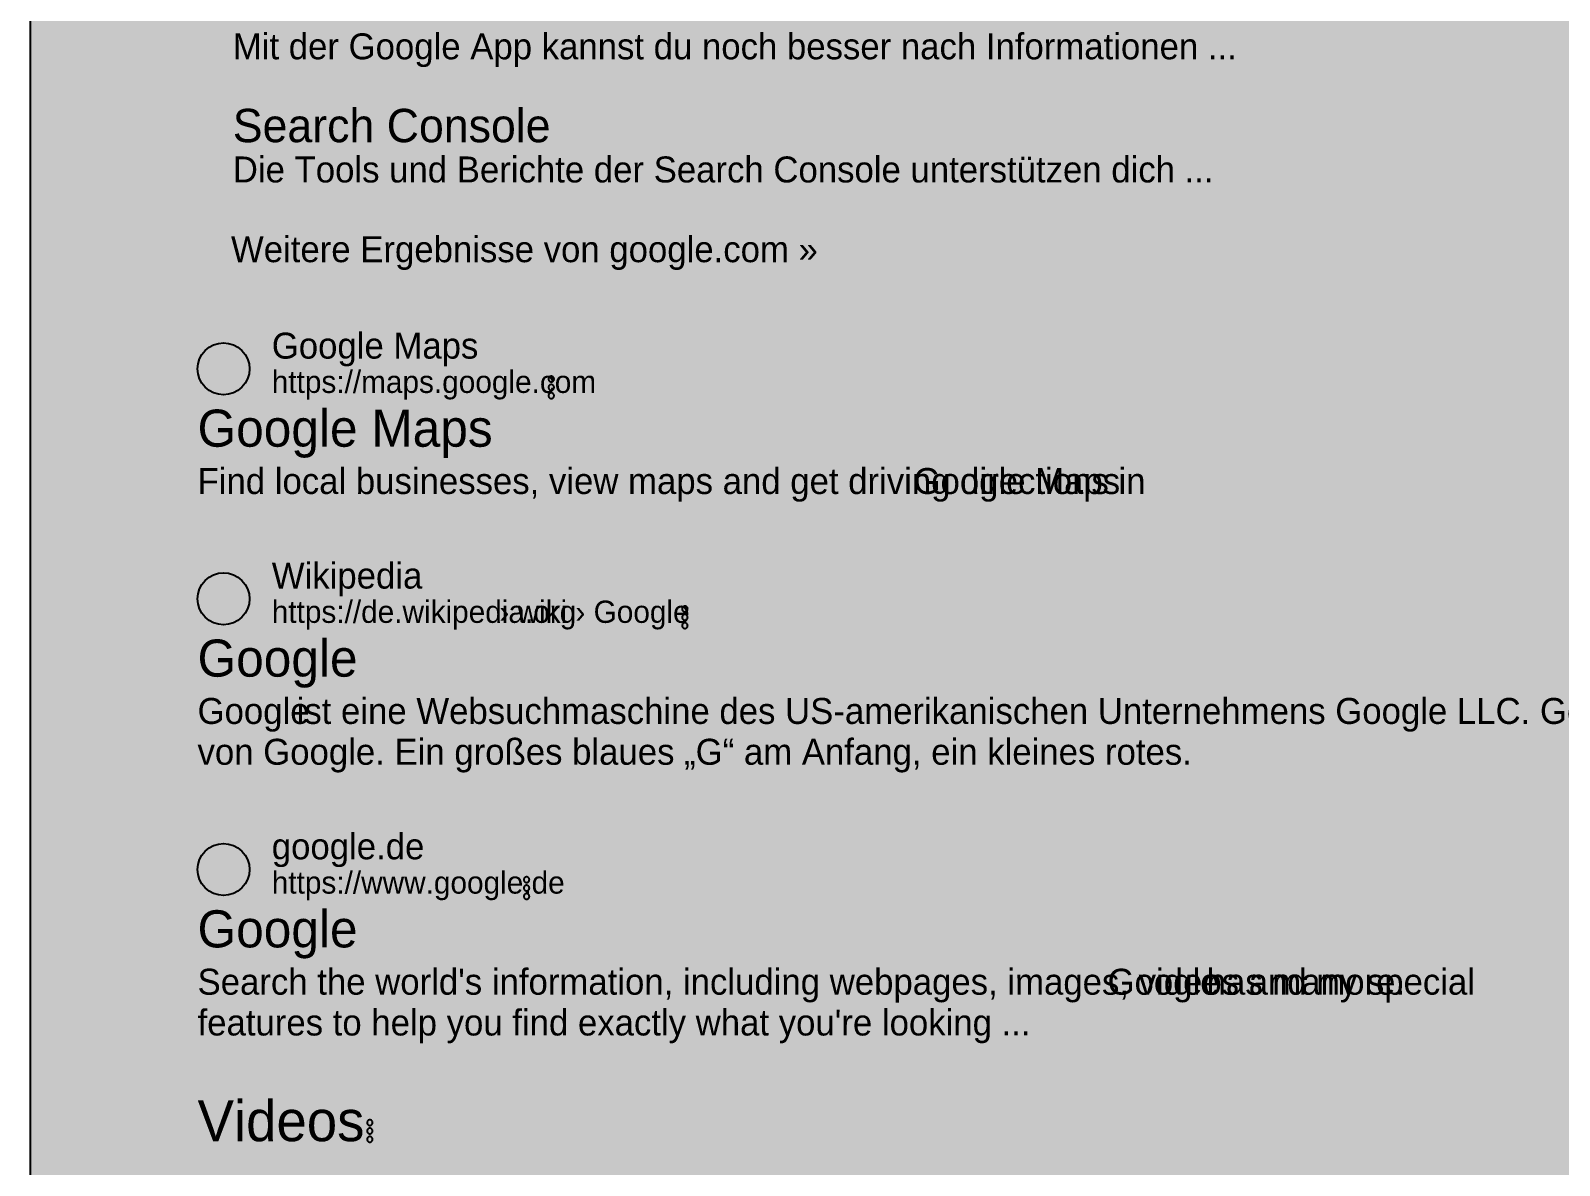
# Model space of a CAD drawing. Extents: x 0 to 1280, y 0 to 2486.
# Drawn here: x 0 to 824, y 1274 to 1886 of the extents above; entities that cross this region are included whole.
import ezdxf

# ---------------------------------------------------------------- set-up
doc = ezdxf.new("R2010")
doc.units = 0

msp = doc.modelspace()

# ---------------------------------------------------------------- hatches: boundary and pattern name
at = {"true_color": 0x1f1f1f}
msp.add_hatch(color=256, dxfattribs=at).paths.add_polyline_path([(0, 2486), (1280, 2486), (1280, 0.1), (0, 0.1)], flags=0)
at = {"true_color": 0xffffff}
for points in [[(104, 1717.6), (104, 1717.6), (104, 1717.6), (106.73, 1717.33), (109.36, 1716.53), (111.78, 1715.24), (113.9, 1713.5), (115.64, 1711.38), (116.93, 1708.96), (117.73, 1706.33), (118, 1703.6), (118, 1703.6), (118, 1703.6), (117.73, 1700.87), (116.93, 1698.24), (115.64, 1695.82), (113.9, 1693.7), (111.78, 1691.96), (109.36, 1690.67), (106.73, 1689.87), (104, 1689.6), (104, 1689.6), (104, 1689.6), (101.27, 1689.87), (98.64, 1690.67), (96.22, 1691.96), (94.1, 1693.7), (92.36, 1695.82), (91.07, 1698.24), (90.27, 1700.87), (90, 1703.6), (90, 1703.6), (90, 1703.6), (90.27, 1706.33), (91.07, 1708.96), (92.36, 1711.38), (94.1, 1713.5), (96.22, 1715.24), (98.64, 1716.53), (101.27, 1717.33), (104, 1717.6)], [(104, 1593.6), (104, 1593.6), (104, 1593.6), (106.73, 1593.33), (109.36, 1592.53), (111.78, 1591.24), (113.9, 1589.5), (115.64, 1587.38), (116.93, 1584.96), (117.73, 1582.33), (118, 1579.6), (118, 1579.6), (118, 1579.6), (117.73, 1576.87), (116.93, 1574.24), (115.64, 1571.82), (113.9, 1569.7), (111.78, 1567.96), (109.36, 1566.67), (106.73, 1565.87), (104, 1565.6), (104, 1565.6), (104, 1565.6), (101.27, 1565.87), (98.64, 1566.67), (96.22, 1567.96), (94.1, 1569.7), (92.36, 1571.82), (91.07, 1574.24), (90.27, 1576.87), (90, 1579.6), (90, 1579.6), (90, 1579.6), (90.27, 1582.33), (91.07, 1584.96), (92.36, 1587.38), (94.1, 1589.5), (96.22, 1591.24), (98.64, 1592.53), (101.27, 1593.33), (104, 1593.6)], [(104, 1447.6), (104, 1447.6), (104, 1447.6), (106.73, 1447.33), (109.36, 1446.53), (111.78, 1445.24), (113.9, 1443.5), (115.64, 1441.38), (116.93, 1438.96), (117.73, 1436.33), (118, 1433.6), (118, 1433.6), (118, 1433.6), (117.73, 1430.87), (116.93, 1428.24), (115.64, 1425.82), (113.9, 1423.7), (111.78, 1421.96), (109.36, 1420.67), (106.73, 1419.87), (104, 1419.6), (104, 1419.6), (104, 1419.6), (101.27, 1419.87), (98.64, 1420.67), (96.22, 1421.96), (94.1, 1423.7), (92.36, 1425.82), (91.07, 1428.24), (90.27, 1430.87), (90, 1433.6), (90, 1433.6), (90, 1433.6), (90.27, 1436.33), (91.07, 1438.96), (92.36, 1441.38), (94.1, 1443.5), (96.22, 1445.24), (98.64, 1446.53), (101.27, 1447.33), (104, 1447.6)]]:
    msp.add_hatch(color=256, dxfattribs=at).paths.add_polyline_path(points, flags=0)
at = {"true_color": 0x9aa0a6}
h = msp.add_hatch(color=256, dxfattribs=at)
h.paths.add_polyline_path([(280.67, 1696.6), (280.81, 1696.61), (280.96, 1696.63), (281.1, 1696.66), (281.24, 1696.71), (281.37, 1696.78), (281.5, 1696.85), (281.62, 1696.94), (281.73, 1697.04), (281.82, 1697.15), (281.91, 1697.27), (281.99, 1697.39), (282.05, 1697.53), (282.1, 1697.66), (282.14, 1697.81), (282.16, 1697.95), (282.17, 1698.1), (282.16, 1698.25), (282.14, 1698.39), (282.1, 1698.54), (282.05, 1698.67), (281.99, 1698.81), (281.91, 1698.93), (281.82, 1699.05), (281.73, 1699.16), (281.62, 1699.26), (281.5, 1699.35), (281.37, 1699.42), (281.24, 1699.49), (281.1, 1699.54), (280.96, 1699.57), (280.81, 1699.59), (280.67, 1699.6), (280.52, 1699.59), (280.37, 1699.57), (280.23, 1699.54), (280.09, 1699.49), (279.96, 1699.42), (279.83, 1699.35), (279.72, 1699.26), (279.61, 1699.16), (279.51, 1699.05), (279.42, 1698.93), (279.34, 1698.81), (279.28, 1698.67), (279.23, 1698.54), (279.2, 1698.39), (279.17, 1698.25), (279.17, 1698.1), (279.17, 1697.95), (279.2, 1697.81), (279.23, 1697.66), (279.28, 1697.53), (279.34, 1697.39), (279.42, 1697.27), (279.51, 1697.15), (279.61, 1697.04), (279.72, 1696.94), (279.83, 1696.85), (279.96, 1696.78), (280.09, 1696.71), (280.23, 1696.66), (280.37, 1696.63), (280.52, 1696.61), (280.67, 1696.6)], flags=0)
h.paths.add_polyline_path([(280.67, 1695.1), (280.52, 1695.09), (280.37, 1695.07), (280.23, 1695.04), (280.09, 1694.99), (279.96, 1694.92), (279.83, 1694.85), (279.72, 1694.76), (279.61, 1694.66), (279.51, 1694.55), (279.42, 1694.43), (279.34, 1694.31), (279.28, 1694.17), (279.23, 1694.04), (279.2, 1693.89), (279.17, 1693.75), (279.17, 1693.6), (279.17, 1693.45), (279.2, 1693.31), (279.23, 1693.16), (279.28, 1693.03), (279.34, 1692.89), (279.42, 1692.77), (279.51, 1692.65), (279.61, 1692.54), (279.72, 1692.44), (279.83, 1692.35), (279.96, 1692.28), (280.09, 1692.21), (280.23, 1692.16), (280.37, 1692.13), (280.52, 1692.11), (280.67, 1692.1), (280.81, 1692.11), (280.96, 1692.13), (281.1, 1692.16), (281.24, 1692.21), (281.37, 1692.28), (281.5, 1692.35), (281.62, 1692.44), (281.73, 1692.54), (281.82, 1692.65), (281.91, 1692.77), (281.99, 1692.89), (282.05, 1693.03), (282.1, 1693.16), (282.14, 1693.31), (282.16, 1693.45), (282.17, 1693.6), (282.16, 1693.75), (282.14, 1693.89), (282.1, 1694.04), (282.05, 1694.17), (281.99, 1694.31), (281.91, 1694.43), (281.82, 1694.55), (281.73, 1694.66), (281.62, 1694.76), (281.5, 1694.85), (281.37, 1694.92), (281.24, 1694.99), (281.1, 1695.04), (280.96, 1695.07), (280.81, 1695.09), (280.67, 1695.1)], flags=0)
h.paths.add_polyline_path([(280.67, 1690.6), (280.52, 1690.59), (280.37, 1690.57), (280.23, 1690.54), (280.09, 1690.49), (279.96, 1690.42), (279.83, 1690.35), (279.72, 1690.26), (279.61, 1690.16), (279.51, 1690.05), (279.42, 1689.93), (279.34, 1689.81), (279.28, 1689.67), (279.23, 1689.54), (279.2, 1689.39), (279.17, 1689.25), (279.17, 1689.1), (279.17, 1688.95), (279.2, 1688.81), (279.23, 1688.66), (279.28, 1688.53), (279.34, 1688.39), (279.42, 1688.27), (279.51, 1688.15), (279.61, 1688.04), (279.72, 1687.94), (279.83, 1687.85), (279.96, 1687.78), (280.09, 1687.71), (280.23, 1687.66), (280.37, 1687.63), (280.52, 1687.61), (280.67, 1687.6), (280.81, 1687.61), (280.96, 1687.63), (281.1, 1687.66), (281.24, 1687.71), (281.37, 1687.78), (281.5, 1687.85), (281.62, 1687.94), (281.73, 1688.04), (281.82, 1688.15), (281.91, 1688.27), (281.99, 1688.39), (282.05, 1688.53), (282.1, 1688.66), (282.14, 1688.81), (282.16, 1688.95), (282.17, 1689.1), (282.16, 1689.25), (282.14, 1689.39), (282.1, 1689.54), (282.05, 1689.67), (281.99, 1689.81), (281.91, 1689.93), (281.82, 1690.05), (281.73, 1690.16), (281.62, 1690.26), (281.5, 1690.35), (281.37, 1690.42), (281.24, 1690.49), (281.1, 1690.54), (280.96, 1690.57), (280.81, 1690.59), (280.67, 1690.6)], flags=0)
h = msp.add_hatch(color=256, dxfattribs=at)
h.paths.add_polyline_path([(352.67, 1572.6), (352.81, 1572.61), (352.96, 1572.63), (353.1, 1572.66), (353.24, 1572.71), (353.37, 1572.78), (353.5, 1572.85), (353.62, 1572.94), (353.73, 1573.04), (353.82, 1573.15), (353.91, 1573.27), (353.99, 1573.39), (354.05, 1573.53), (354.1, 1573.66), (354.14, 1573.81), (354.16, 1573.95), (354.17, 1574.1), (354.16, 1574.25), (354.14, 1574.39), (354.1, 1574.54), (354.05, 1574.67), (353.99, 1574.81), (353.91, 1574.93), (353.82, 1575.05), (353.73, 1575.16), (353.62, 1575.26), (353.5, 1575.35), (353.37, 1575.42), (353.24, 1575.49), (353.1, 1575.54), (352.96, 1575.57), (352.81, 1575.59), (352.67, 1575.6), (352.52, 1575.59), (352.37, 1575.57), (352.23, 1575.54), (352.09, 1575.49), (351.96, 1575.42), (351.83, 1575.35), (351.72, 1575.26), (351.61, 1575.16), (351.51, 1575.05), (351.42, 1574.93), (351.34, 1574.81), (351.28, 1574.67), (351.23, 1574.54), (351.2, 1574.39), (351.17, 1574.25), (351.17, 1574.1), (351.17, 1573.95), (351.2, 1573.81), (351.23, 1573.66), (351.28, 1573.53), (351.34, 1573.39), (351.42, 1573.27), (351.51, 1573.15), (351.61, 1573.04), (351.72, 1572.94), (351.83, 1572.85), (351.96, 1572.78), (352.09, 1572.71), (352.23, 1572.66), (352.37, 1572.63), (352.52, 1572.61), (352.67, 1572.6)], flags=0)
h.paths.add_polyline_path([(352.67, 1571.1), (352.52, 1571.09), (352.37, 1571.07), (352.23, 1571.04), (352.09, 1570.99), (351.96, 1570.92), (351.83, 1570.85), (351.72, 1570.76), (351.61, 1570.66), (351.51, 1570.55), (351.42, 1570.43), (351.34, 1570.31), (351.28, 1570.17), (351.23, 1570.04), (351.2, 1569.89), (351.17, 1569.75), (351.17, 1569.6), (351.17, 1569.45), (351.2, 1569.31), (351.23, 1569.16), (351.28, 1569.03), (351.34, 1568.89), (351.42, 1568.77), (351.51, 1568.65), (351.61, 1568.54), (351.72, 1568.44), (351.83, 1568.35), (351.96, 1568.28), (352.09, 1568.21), (352.23, 1568.16), (352.37, 1568.13), (352.52, 1568.11), (352.67, 1568.1), (352.81, 1568.11), (352.96, 1568.13), (353.1, 1568.16), (353.24, 1568.21), (353.37, 1568.28), (353.5, 1568.35), (353.62, 1568.44), (353.73, 1568.54), (353.82, 1568.65), (353.91, 1568.77), (353.99, 1568.89), (354.05, 1569.03), (354.1, 1569.16), (354.14, 1569.31), (354.16, 1569.45), (354.17, 1569.6), (354.16, 1569.75), (354.14, 1569.89), (354.1, 1570.04), (354.05, 1570.17), (353.99, 1570.31), (353.91, 1570.43), (353.82, 1570.55), (353.73, 1570.66), (353.62, 1570.76), (353.5, 1570.85), (353.37, 1570.92), (353.24, 1570.99), (353.1, 1571.04), (352.96, 1571.07), (352.81, 1571.09), (352.67, 1571.1)], flags=0)
h.paths.add_polyline_path([(352.67, 1566.6), (352.52, 1566.59), (352.37, 1566.57), (352.23, 1566.54), (352.09, 1566.49), (351.96, 1566.42), (351.83, 1566.35), (351.72, 1566.26), (351.61, 1566.16), (351.51, 1566.05), (351.42, 1565.93), (351.34, 1565.81), (351.28, 1565.67), (351.23, 1565.54), (351.2, 1565.39), (351.17, 1565.25), (351.17, 1565.1), (351.17, 1564.95), (351.2, 1564.81), (351.23, 1564.66), (351.28, 1564.53), (351.34, 1564.39), (351.42, 1564.27), (351.51, 1564.15), (351.61, 1564.04), (351.72, 1563.94), (351.83, 1563.85), (351.96, 1563.78), (352.09, 1563.71), (352.23, 1563.66), (352.37, 1563.63), (352.52, 1563.61), (352.67, 1563.6), (352.81, 1563.61), (352.96, 1563.63), (353.1, 1563.66), (353.24, 1563.71), (353.37, 1563.78), (353.5, 1563.85), (353.62, 1563.94), (353.73, 1564.04), (353.82, 1564.15), (353.91, 1564.27), (353.99, 1564.39), (354.05, 1564.53), (354.1, 1564.66), (354.14, 1564.81), (354.16, 1564.95), (354.17, 1565.1), (354.16, 1565.25), (354.14, 1565.39), (354.1, 1565.54), (354.05, 1565.67), (353.99, 1565.81), (353.91, 1565.93), (353.82, 1566.05), (353.73, 1566.16), (353.62, 1566.26), (353.5, 1566.35), (353.37, 1566.42), (353.24, 1566.49), (353.1, 1566.54), (352.96, 1566.57), (352.81, 1566.59), (352.67, 1566.6)], flags=0)
h = msp.add_hatch(color=256, dxfattribs=at)
h.paths.add_polyline_path([(267.33, 1426.6), (267.48, 1426.61), (267.63, 1426.63), (267.77, 1426.66), (267.91, 1426.71), (268.04, 1426.78), (268.17, 1426.85), (268.28, 1426.94), (268.39, 1427.04), (268.49, 1427.15), (268.58, 1427.27), (268.66, 1427.39), (268.72, 1427.53), (268.77, 1427.66), (268.8, 1427.81), (268.83, 1427.95), (268.83, 1428.1), (268.83, 1428.25), (268.8, 1428.39), (268.77, 1428.54), (268.72, 1428.67), (268.66, 1428.81), (268.58, 1428.93), (268.49, 1429.05), (268.39, 1429.16), (268.28, 1429.26), (268.17, 1429.35), (268.04, 1429.42), (267.91, 1429.49), (267.77, 1429.54), (267.63, 1429.57), (267.48, 1429.59), (267.33, 1429.6), (267.19, 1429.59), (267.04, 1429.57), (266.9, 1429.54), (266.76, 1429.49), (266.63, 1429.42), (266.5, 1429.35), (266.38, 1429.26), (266.27, 1429.16), (266.18, 1429.05), (266.09, 1428.93), (266.01, 1428.81), (265.95, 1428.67), (265.9, 1428.54), (265.86, 1428.39), (265.84, 1428.25), (265.83, 1428.1), (265.84, 1427.95), (265.86, 1427.81), (265.9, 1427.66), (265.95, 1427.53), (266.01, 1427.39), (266.09, 1427.27), (266.18, 1427.15), (266.27, 1427.04), (266.38, 1426.94), (266.5, 1426.85), (266.63, 1426.78), (266.76, 1426.71), (266.9, 1426.66), (267.04, 1426.63), (267.19, 1426.61), (267.33, 1426.6)], flags=0)
h.paths.add_polyline_path([(267.33, 1425.1), (267.19, 1425.09), (267.04, 1425.07), (266.9, 1425.04), (266.76, 1424.99), (266.63, 1424.92), (266.5, 1424.85), (266.38, 1424.76), (266.27, 1424.66), (266.18, 1424.55), (266.09, 1424.43), (266.01, 1424.31), (265.95, 1424.17), (265.9, 1424.04), (265.86, 1423.89), (265.84, 1423.75), (265.83, 1423.6), (265.84, 1423.45), (265.86, 1423.31), (265.9, 1423.16), (265.95, 1423.03), (266.01, 1422.89), (266.09, 1422.77), (266.18, 1422.65), (266.27, 1422.54), (266.38, 1422.44), (266.5, 1422.35), (266.63, 1422.28), (266.76, 1422.21), (266.9, 1422.16), (267.04, 1422.13), (267.19, 1422.11), (267.33, 1422.1), (267.48, 1422.11), (267.63, 1422.13), (267.77, 1422.16), (267.91, 1422.21), (268.04, 1422.28), (268.17, 1422.35), (268.28, 1422.44), (268.39, 1422.54), (268.49, 1422.65), (268.58, 1422.77), (268.66, 1422.89), (268.72, 1423.03), (268.77, 1423.16), (268.8, 1423.31), (268.83, 1423.45), (268.83, 1423.6), (268.83, 1423.75), (268.8, 1423.89), (268.77, 1424.04), (268.72, 1424.17), (268.66, 1424.31), (268.58, 1424.43), (268.49, 1424.55), (268.39, 1424.66), (268.28, 1424.76), (268.17, 1424.85), (268.04, 1424.92), (267.91, 1424.99), (267.77, 1425.04), (267.63, 1425.07), (267.48, 1425.09), (267.33, 1425.1)], flags=0)
h.paths.add_polyline_path([(267.33, 1420.6), (267.19, 1420.59), (267.04, 1420.57), (266.9, 1420.54), (266.76, 1420.49), (266.63, 1420.42), (266.5, 1420.35), (266.38, 1420.26), (266.27, 1420.16), (266.18, 1420.05), (266.09, 1419.93), (266.01, 1419.81), (265.95, 1419.67), (265.9, 1419.54), (265.86, 1419.39), (265.84, 1419.25), (265.83, 1419.1), (265.84, 1418.95), (265.86, 1418.81), (265.9, 1418.66), (265.95, 1418.53), (266.01, 1418.39), (266.09, 1418.27), (266.18, 1418.15), (266.27, 1418.04), (266.38, 1417.94), (266.5, 1417.85), (266.63, 1417.78), (266.76, 1417.71), (266.9, 1417.66), (267.04, 1417.63), (267.19, 1417.61), (267.33, 1417.6), (267.48, 1417.61), (267.63, 1417.63), (267.77, 1417.66), (267.91, 1417.71), (268.04, 1417.78), (268.17, 1417.85), (268.28, 1417.94), (268.39, 1418.04), (268.49, 1418.15), (268.58, 1418.27), (268.66, 1418.39), (268.72, 1418.53), (268.77, 1418.66), (268.8, 1418.81), (268.83, 1418.95), (268.83, 1419.1), (268.83, 1419.25), (268.8, 1419.39), (268.77, 1419.54), (268.72, 1419.67), (268.66, 1419.81), (268.58, 1419.93), (268.49, 1420.05), (268.39, 1420.16), (268.28, 1420.26), (268.17, 1420.35), (268.04, 1420.42), (267.91, 1420.49), (267.77, 1420.54), (267.63, 1420.57), (267.48, 1420.59), (267.33, 1420.6)], flags=0)
h = msp.add_hatch(color=256, dxfattribs=at)
h.paths.add_polyline_path([(182.87, 1295.6), (183.01, 1295.61), (183.16, 1295.63), (183.3, 1295.66), (183.44, 1295.71), (183.57, 1295.78), (183.7, 1295.85), (183.82, 1295.94), (183.93, 1296.04), (184.02, 1296.15), (184.11, 1296.27), (184.19, 1296.39), (184.25, 1296.53), (184.3, 1296.66), (184.34, 1296.81), (184.36, 1296.95), (184.37, 1297.1), (184.36, 1297.25), (184.34, 1297.39), (184.3, 1297.54), (184.25, 1297.67), (184.19, 1297.81), (184.11, 1297.93), (184.02, 1298.05), (183.93, 1298.16), (183.82, 1298.26), (183.7, 1298.35), (183.57, 1298.42), (183.44, 1298.49), (183.3, 1298.54), (183.16, 1298.57), (183.01, 1298.59), (182.87, 1298.6), (182.72, 1298.59), (182.57, 1298.57), (182.43, 1298.54), (182.29, 1298.49), (182.16, 1298.42), (182.03, 1298.35), (181.92, 1298.26), (181.81, 1298.16), (181.71, 1298.05), (181.62, 1297.93), (181.54, 1297.81), (181.48, 1297.67), (181.43, 1297.54), (181.4, 1297.39), (181.37, 1297.25), (181.37, 1297.1), (181.37, 1296.95), (181.4, 1296.81), (181.43, 1296.66), (181.48, 1296.53), (181.54, 1296.39), (181.62, 1296.27), (181.71, 1296.15), (181.81, 1296.04), (181.92, 1295.94), (182.03, 1295.85), (182.16, 1295.78), (182.29, 1295.71), (182.43, 1295.66), (182.57, 1295.63), (182.72, 1295.61), (182.87, 1295.6)], flags=0)
h.paths.add_polyline_path([(182.87, 1294.1), (182.72, 1294.09), (182.57, 1294.07), (182.43, 1294.04), (182.29, 1293.99), (182.16, 1293.92), (182.03, 1293.85), (181.92, 1293.76), (181.81, 1293.66), (181.71, 1293.55), (181.62, 1293.43), (181.54, 1293.31), (181.48, 1293.17), (181.43, 1293.04), (181.4, 1292.89), (181.37, 1292.75), (181.37, 1292.6), (181.37, 1292.45), (181.4, 1292.31), (181.43, 1292.16), (181.48, 1292.03), (181.54, 1291.89), (181.62, 1291.77), (181.71, 1291.65), (181.81, 1291.54), (181.92, 1291.44), (182.03, 1291.35), (182.16, 1291.28), (182.29, 1291.21), (182.43, 1291.16), (182.57, 1291.13), (182.72, 1291.11), (182.87, 1291.1), (183.01, 1291.11), (183.16, 1291.13), (183.3, 1291.16), (183.44, 1291.21), (183.57, 1291.28), (183.7, 1291.35), (183.82, 1291.44), (183.93, 1291.54), (184.02, 1291.65), (184.11, 1291.77), (184.19, 1291.89), (184.25, 1292.03), (184.3, 1292.16), (184.34, 1292.31), (184.36, 1292.45), (184.37, 1292.6), (184.36, 1292.75), (184.34, 1292.89), (184.3, 1293.04), (184.25, 1293.17), (184.19, 1293.31), (184.11, 1293.43), (184.02, 1293.55), (183.93, 1293.66), (183.82, 1293.76), (183.7, 1293.85), (183.57, 1293.92), (183.44, 1293.99), (183.3, 1294.04), (183.16, 1294.07), (183.01, 1294.09), (182.87, 1294.1)], flags=0)
h.paths.add_polyline_path([(182.87, 1289.6), (182.72, 1289.59), (182.57, 1289.57), (182.43, 1289.54), (182.29, 1289.49), (182.16, 1289.42), (182.03, 1289.35), (181.92, 1289.26), (181.81, 1289.16), (181.71, 1289.05), (181.62, 1288.93), (181.54, 1288.81), (181.48, 1288.67), (181.43, 1288.54), (181.4, 1288.39), (181.37, 1288.25), (181.37, 1288.1), (181.37, 1287.95), (181.4, 1287.81), (181.43, 1287.66), (181.48, 1287.53), (181.54, 1287.39), (181.62, 1287.27), (181.71, 1287.15), (181.81, 1287.04), (181.92, 1286.94), (182.03, 1286.85), (182.16, 1286.78), (182.29, 1286.71), (182.43, 1286.66), (182.57, 1286.63), (182.72, 1286.61), (182.87, 1286.6), (183.01, 1286.61), (183.16, 1286.63), (183.3, 1286.66), (183.44, 1286.71), (183.57, 1286.78), (183.7, 1286.85), (183.82, 1286.94), (183.93, 1287.04), (184.02, 1287.15), (184.11, 1287.27), (184.19, 1287.39), (184.25, 1287.53), (184.3, 1287.66), (184.34, 1287.81), (184.36, 1287.95), (184.37, 1288.1), (184.36, 1288.25), (184.34, 1288.39), (184.3, 1288.54), (184.25, 1288.67), (184.19, 1288.81), (184.11, 1288.93), (184.02, 1289.05), (183.93, 1289.16), (183.82, 1289.26), (183.7, 1289.35), (183.57, 1289.42), (183.44, 1289.49), (183.3, 1289.54), (183.16, 1289.57), (183.01, 1289.59), (182.87, 1289.6)], flags=0)

# ---------------------------------------------------------------- linework, layer by layer
at = {"true_color": 0x1f1f1f}
msp.add_lwpolyline([(0, 2486), (1280, 2486), (1280, 0.1), (0, 0.1)], close=True, dxfattribs=at)
at = {"true_color": 0x444746}
for points in [[(104, 1717.6), (104, 1717.6), (104, 1717.6), (106.73, 1717.33), (109.36, 1716.53), (111.78, 1715.24), (113.9, 1713.5), (115.64, 1711.38), (116.93, 1708.96), (117.73, 1706.33), (118, 1703.6), (118, 1703.6), (118, 1703.6), (117.73, 1700.87), (116.93, 1698.24), (115.64, 1695.82), (113.9, 1693.7), (111.78, 1691.96), (109.36, 1690.67), (106.73, 1689.87), (104, 1689.6), (104, 1689.6), (104, 1689.6), (101.27, 1689.87), (98.64, 1690.67), (96.22, 1691.96), (94.1, 1693.7), (92.36, 1695.82), (91.07, 1698.24), (90.27, 1700.87), (90, 1703.6), (90, 1703.6), (90, 1703.6), (90.27, 1706.33), (91.07, 1708.96), (92.36, 1711.38), (94.1, 1713.5), (96.22, 1715.24), (98.64, 1716.53), (101.27, 1717.33), (104, 1717.6)], [(104, 1593.6), (104, 1593.6), (104, 1593.6), (106.73, 1593.33), (109.36, 1592.53), (111.78, 1591.24), (113.9, 1589.5), (115.64, 1587.38), (116.93, 1584.96), (117.73, 1582.33), (118, 1579.6), (118, 1579.6), (118, 1579.6), (117.73, 1576.87), (116.93, 1574.24), (115.64, 1571.82), (113.9, 1569.7), (111.78, 1567.96), (109.36, 1566.67), (106.73, 1565.87), (104, 1565.6), (104, 1565.6), (104, 1565.6), (101.27, 1565.87), (98.64, 1566.67), (96.22, 1567.96), (94.1, 1569.7), (92.36, 1571.82), (91.07, 1574.24), (90.27, 1576.87), (90, 1579.6), (90, 1579.6), (90, 1579.6), (90.27, 1582.33), (91.07, 1584.96), (92.36, 1587.38), (94.1, 1589.5), (96.22, 1591.24), (98.64, 1592.53), (101.27, 1593.33), (104, 1593.6)], [(104, 1447.6), (104, 1447.6), (104, 1447.6), (106.73, 1447.33), (109.36, 1446.53), (111.78, 1445.24), (113.9, 1443.5), (115.64, 1441.38), (116.93, 1438.96), (117.73, 1436.33), (118, 1433.6), (118, 1433.6), (118, 1433.6), (117.73, 1430.87), (116.93, 1428.24), (115.64, 1425.82), (113.9, 1423.7), (111.78, 1421.96), (109.36, 1420.67), (106.73, 1419.87), (104, 1419.6), (104, 1419.6), (104, 1419.6), (101.27, 1419.87), (98.64, 1420.67), (96.22, 1421.96), (94.1, 1423.7), (92.36, 1425.82), (91.07, 1428.24), (90.27, 1430.87), (90, 1433.6), (90, 1433.6), (90, 1433.6), (90.27, 1436.33), (91.07, 1438.96), (92.36, 1441.38), (94.1, 1443.5), (96.22, 1445.24), (98.64, 1446.53), (101.27, 1447.33), (104, 1447.6)]]:
    msp.add_lwpolyline(points, close=True, dxfattribs=at)
at = {"true_color": 0x9aa0a6}
for points in [[(280.67, 1696.6), (280.81, 1696.61), (280.96, 1696.63), (281.1, 1696.66), (281.24, 1696.71), (281.37, 1696.78), (281.5, 1696.85), (281.62, 1696.94), (281.73, 1697.04), (281.82, 1697.15), (281.91, 1697.27), (281.99, 1697.39), (282.05, 1697.53), (282.1, 1697.66), (282.14, 1697.81), (282.16, 1697.95), (282.17, 1698.1), (282.16, 1698.25), (282.14, 1698.39), (282.1, 1698.54), (282.05, 1698.67), (281.99, 1698.81), (281.91, 1698.93), (281.82, 1699.05), (281.73, 1699.16), (281.62, 1699.26), (281.5, 1699.35), (281.37, 1699.42), (281.24, 1699.49), (281.1, 1699.54), (280.96, 1699.57), (280.81, 1699.59), (280.67, 1699.6), (280.52, 1699.59), (280.37, 1699.57), (280.23, 1699.54), (280.09, 1699.49), (279.96, 1699.42), (279.83, 1699.35), (279.72, 1699.26), (279.61, 1699.16), (279.51, 1699.05), (279.42, 1698.93), (279.34, 1698.81), (279.28, 1698.67), (279.23, 1698.54), (279.2, 1698.39), (279.17, 1698.25), (279.17, 1698.1), (279.17, 1697.95), (279.2, 1697.81), (279.23, 1697.66), (279.28, 1697.53), (279.34, 1697.39), (279.42, 1697.27), (279.51, 1697.15), (279.61, 1697.04), (279.72, 1696.94), (279.83, 1696.85), (279.96, 1696.78), (280.09, 1696.71), (280.23, 1696.66), (280.37, 1696.63), (280.52, 1696.61), (280.67, 1696.6)], [(280.67, 1695.1), (280.52, 1695.09), (280.37, 1695.07), (280.23, 1695.04), (280.09, 1694.99), (279.96, 1694.92), (279.83, 1694.85), (279.72, 1694.76), (279.61, 1694.66), (279.51, 1694.55), (279.42, 1694.43), (279.34, 1694.31), (279.28, 1694.17), (279.23, 1694.04), (279.2, 1693.89), (279.17, 1693.75), (279.17, 1693.6), (279.17, 1693.45), (279.2, 1693.31), (279.23, 1693.16), (279.28, 1693.03), (279.34, 1692.89), (279.42, 1692.77), (279.51, 1692.65), (279.61, 1692.54), (279.72, 1692.44), (279.83, 1692.35), (279.96, 1692.28), (280.09, 1692.21), (280.23, 1692.16), (280.37, 1692.13), (280.52, 1692.11), (280.67, 1692.1), (280.81, 1692.11), (280.96, 1692.13), (281.1, 1692.16), (281.24, 1692.21), (281.37, 1692.28), (281.5, 1692.35), (281.62, 1692.44), (281.73, 1692.54), (281.82, 1692.65), (281.91, 1692.77), (281.99, 1692.89), (282.05, 1693.03), (282.1, 1693.16), (282.14, 1693.31), (282.16, 1693.45), (282.17, 1693.6), (282.16, 1693.75), (282.14, 1693.89), (282.1, 1694.04), (282.05, 1694.17), (281.99, 1694.31), (281.91, 1694.43), (281.82, 1694.55), (281.73, 1694.66), (281.62, 1694.76), (281.5, 1694.85), (281.37, 1694.92), (281.24, 1694.99), (281.1, 1695.04), (280.96, 1695.07), (280.81, 1695.09), (280.67, 1695.1)], [(280.67, 1690.6), (280.52, 1690.59), (280.37, 1690.57), (280.23, 1690.54), (280.09, 1690.49), (279.96, 1690.42), (279.83, 1690.35), (279.72, 1690.26), (279.61, 1690.16), (279.51, 1690.05), (279.42, 1689.93), (279.34, 1689.81), (279.28, 1689.67), (279.23, 1689.54), (279.2, 1689.39), (279.17, 1689.25), (279.17, 1689.1), (279.17, 1688.95), (279.2, 1688.81), (279.23, 1688.66), (279.28, 1688.53), (279.34, 1688.39), (279.42, 1688.27), (279.51, 1688.15), (279.61, 1688.04), (279.72, 1687.94), (279.83, 1687.85), (279.96, 1687.78), (280.09, 1687.71), (280.23, 1687.66), (280.37, 1687.63), (280.52, 1687.61), (280.67, 1687.6), (280.81, 1687.61), (280.96, 1687.63), (281.1, 1687.66), (281.24, 1687.71), (281.37, 1687.78), (281.5, 1687.85), (281.62, 1687.94), (281.73, 1688.04), (281.82, 1688.15), (281.91, 1688.27), (281.99, 1688.39), (282.05, 1688.53), (282.1, 1688.66), (282.14, 1688.81), (282.16, 1688.95), (282.17, 1689.1), (282.16, 1689.25), (282.14, 1689.39), (282.1, 1689.54), (282.05, 1689.67), (281.99, 1689.81), (281.91, 1689.93), (281.82, 1690.05), (281.73, 1690.16), (281.62, 1690.26), (281.5, 1690.35), (281.37, 1690.42), (281.24, 1690.49), (281.1, 1690.54), (280.96, 1690.57), (280.81, 1690.59), (280.67, 1690.6)], [(352.67, 1572.6), (352.81, 1572.61), (352.96, 1572.63), (353.1, 1572.66), (353.24, 1572.71), (353.37, 1572.78), (353.5, 1572.85), (353.62, 1572.94), (353.73, 1573.04), (353.82, 1573.15), (353.91, 1573.27), (353.99, 1573.39), (354.05, 1573.53), (354.1, 1573.66), (354.14, 1573.81), (354.16, 1573.95), (354.17, 1574.1), (354.16, 1574.25), (354.14, 1574.39), (354.1, 1574.54), (354.05, 1574.67), (353.99, 1574.81), (353.91, 1574.93), (353.82, 1575.05), (353.73, 1575.16), (353.62, 1575.26), (353.5, 1575.35), (353.37, 1575.42), (353.24, 1575.49), (353.1, 1575.54), (352.96, 1575.57), (352.81, 1575.59), (352.67, 1575.6), (352.52, 1575.59), (352.37, 1575.57), (352.23, 1575.54), (352.09, 1575.49), (351.96, 1575.42), (351.83, 1575.35), (351.72, 1575.26), (351.61, 1575.16), (351.51, 1575.05), (351.42, 1574.93), (351.34, 1574.81), (351.28, 1574.67), (351.23, 1574.54), (351.2, 1574.39), (351.17, 1574.25), (351.17, 1574.1), (351.17, 1573.95), (351.2, 1573.81), (351.23, 1573.66), (351.28, 1573.53), (351.34, 1573.39), (351.42, 1573.27), (351.51, 1573.15), (351.61, 1573.04), (351.72, 1572.94), (351.83, 1572.85), (351.96, 1572.78), (352.09, 1572.71), (352.23, 1572.66), (352.37, 1572.63), (352.52, 1572.61), (352.67, 1572.6)], [(352.67, 1571.1), (352.52, 1571.09), (352.37, 1571.07), (352.23, 1571.04), (352.09, 1570.99), (351.96, 1570.92), (351.83, 1570.85), (351.72, 1570.76), (351.61, 1570.66), (351.51, 1570.55), (351.42, 1570.43), (351.34, 1570.31), (351.28, 1570.17), (351.23, 1570.04), (351.2, 1569.89), (351.17, 1569.75), (351.17, 1569.6), (351.17, 1569.45), (351.2, 1569.31), (351.23, 1569.16), (351.28, 1569.03), (351.34, 1568.89), (351.42, 1568.77), (351.51, 1568.65), (351.61, 1568.54), (351.72, 1568.44), (351.83, 1568.35), (351.96, 1568.28), (352.09, 1568.21), (352.23, 1568.16), (352.37, 1568.13), (352.52, 1568.11), (352.67, 1568.1), (352.81, 1568.11), (352.96, 1568.13), (353.1, 1568.16), (353.24, 1568.21), (353.37, 1568.28), (353.5, 1568.35), (353.62, 1568.44), (353.73, 1568.54), (353.82, 1568.65), (353.91, 1568.77), (353.99, 1568.89), (354.05, 1569.03), (354.1, 1569.16), (354.14, 1569.31), (354.16, 1569.45), (354.17, 1569.6), (354.16, 1569.75), (354.14, 1569.89), (354.1, 1570.04), (354.05, 1570.17), (353.99, 1570.31), (353.91, 1570.43), (353.82, 1570.55), (353.73, 1570.66), (353.62, 1570.76), (353.5, 1570.85), (353.37, 1570.92), (353.24, 1570.99), (353.1, 1571.04), (352.96, 1571.07), (352.81, 1571.09), (352.67, 1571.1)], [(352.67, 1566.6), (352.52, 1566.59), (352.37, 1566.57), (352.23, 1566.54), (352.09, 1566.49), (351.96, 1566.42), (351.83, 1566.35), (351.72, 1566.26), (351.61, 1566.16), (351.51, 1566.05), (351.42, 1565.93), (351.34, 1565.81), (351.28, 1565.67), (351.23, 1565.54), (351.2, 1565.39), (351.17, 1565.25), (351.17, 1565.1), (351.17, 1564.95), (351.2, 1564.81), (351.23, 1564.66), (351.28, 1564.53), (351.34, 1564.39), (351.42, 1564.27), (351.51, 1564.15), (351.61, 1564.04), (351.72, 1563.94), (351.83, 1563.85), (351.96, 1563.78), (352.09, 1563.71), (352.23, 1563.66), (352.37, 1563.63), (352.52, 1563.61), (352.67, 1563.6), (352.81, 1563.61), (352.96, 1563.63), (353.1, 1563.66), (353.24, 1563.71), (353.37, 1563.78), (353.5, 1563.85), (353.62, 1563.94), (353.73, 1564.04), (353.82, 1564.15), (353.91, 1564.27), (353.99, 1564.39), (354.05, 1564.53), (354.1, 1564.66), (354.14, 1564.81), (354.16, 1564.95), (354.17, 1565.1), (354.16, 1565.25), (354.14, 1565.39), (354.1, 1565.54), (354.05, 1565.67), (353.99, 1565.81), (353.91, 1565.93), (353.82, 1566.05), (353.73, 1566.16), (353.62, 1566.26), (353.5, 1566.35), (353.37, 1566.42), (353.24, 1566.49), (353.1, 1566.54), (352.96, 1566.57), (352.81, 1566.59), (352.67, 1566.6)], [(267.33, 1426.6), (267.48, 1426.61), (267.63, 1426.63), (267.77, 1426.66), (267.91, 1426.71), (268.04, 1426.78), (268.17, 1426.85), (268.28, 1426.94), (268.39, 1427.04), (268.49, 1427.15), (268.58, 1427.27), (268.66, 1427.39), (268.72, 1427.53), (268.77, 1427.66), (268.8, 1427.81), (268.83, 1427.95), (268.83, 1428.1), (268.83, 1428.25), (268.8, 1428.39), (268.77, 1428.54), (268.72, 1428.67), (268.66, 1428.81), (268.58, 1428.93), (268.49, 1429.05), (268.39, 1429.16), (268.28, 1429.26), (268.17, 1429.35), (268.04, 1429.42), (267.91, 1429.49), (267.77, 1429.54), (267.63, 1429.57), (267.48, 1429.59), (267.33, 1429.6), (267.19, 1429.59), (267.04, 1429.57), (266.9, 1429.54), (266.76, 1429.49), (266.63, 1429.42), (266.5, 1429.35), (266.38, 1429.26), (266.27, 1429.16), (266.18, 1429.05), (266.09, 1428.93), (266.01, 1428.81), (265.95, 1428.67), (265.9, 1428.54), (265.86, 1428.39), (265.84, 1428.25), (265.83, 1428.1), (265.84, 1427.95), (265.86, 1427.81), (265.9, 1427.66), (265.95, 1427.53), (266.01, 1427.39), (266.09, 1427.27), (266.18, 1427.15), (266.27, 1427.04), (266.38, 1426.94), (266.5, 1426.85), (266.63, 1426.78), (266.76, 1426.71), (266.9, 1426.66), (267.04, 1426.63), (267.19, 1426.61), (267.33, 1426.6)], [(267.33, 1425.1), (267.19, 1425.09), (267.04, 1425.07), (266.9, 1425.04), (266.76, 1424.99), (266.63, 1424.92), (266.5, 1424.85), (266.38, 1424.76), (266.27, 1424.66), (266.18, 1424.55), (266.09, 1424.43), (266.01, 1424.31), (265.95, 1424.17), (265.9, 1424.04), (265.86, 1423.89), (265.84, 1423.75), (265.83, 1423.6), (265.84, 1423.45), (265.86, 1423.31), (265.9, 1423.16), (265.95, 1423.03), (266.01, 1422.89), (266.09, 1422.77), (266.18, 1422.65), (266.27, 1422.54), (266.38, 1422.44), (266.5, 1422.35), (266.63, 1422.28), (266.76, 1422.21), (266.9, 1422.16), (267.04, 1422.13), (267.19, 1422.11), (267.33, 1422.1), (267.48, 1422.11), (267.63, 1422.13), (267.77, 1422.16), (267.91, 1422.21), (268.04, 1422.28), (268.17, 1422.35), (268.28, 1422.44), (268.39, 1422.54), (268.49, 1422.65), (268.58, 1422.77), (268.66, 1422.89), (268.72, 1423.03), (268.77, 1423.16), (268.8, 1423.31), (268.83, 1423.45), (268.83, 1423.6), (268.83, 1423.75), (268.8, 1423.89), (268.77, 1424.04), (268.72, 1424.17), (268.66, 1424.31), (268.58, 1424.43), (268.49, 1424.55), (268.39, 1424.66), (268.28, 1424.76), (268.17, 1424.85), (268.04, 1424.92), (267.91, 1424.99), (267.77, 1425.04), (267.63, 1425.07), (267.48, 1425.09), (267.33, 1425.1)], [(267.33, 1420.6), (267.19, 1420.59), (267.04, 1420.57), (266.9, 1420.54), (266.76, 1420.49), (266.63, 1420.42), (266.5, 1420.35), (266.38, 1420.26), (266.27, 1420.16), (266.18, 1420.05), (266.09, 1419.93), (266.01, 1419.81), (265.95, 1419.67), (265.9, 1419.54), (265.86, 1419.39), (265.84, 1419.25), (265.83, 1419.1), (265.84, 1418.95), (265.86, 1418.81), (265.9, 1418.66), (265.95, 1418.53), (266.01, 1418.39), (266.09, 1418.27), (266.18, 1418.15), (266.27, 1418.04), (266.38, 1417.94), (266.5, 1417.85), (266.63, 1417.78), (266.76, 1417.71), (266.9, 1417.66), (267.04, 1417.63), (267.19, 1417.61), (267.33, 1417.6), (267.48, 1417.61), (267.63, 1417.63), (267.77, 1417.66), (267.91, 1417.71), (268.04, 1417.78), (268.17, 1417.85), (268.28, 1417.94), (268.39, 1418.04), (268.49, 1418.15), (268.58, 1418.27), (268.66, 1418.39), (268.72, 1418.53), (268.77, 1418.66), (268.8, 1418.81), (268.83, 1418.95), (268.83, 1419.1), (268.83, 1419.25), (268.8, 1419.39), (268.77, 1419.54), (268.72, 1419.67), (268.66, 1419.81), (268.58, 1419.93), (268.49, 1420.05), (268.39, 1420.16), (268.28, 1420.26), (268.17, 1420.35), (268.04, 1420.42), (267.91, 1420.49), (267.77, 1420.54), (267.63, 1420.57), (267.48, 1420.59), (267.33, 1420.6)], [(182.87, 1295.6), (183.01, 1295.61), (183.16, 1295.63), (183.3, 1295.66), (183.44, 1295.71), (183.57, 1295.78), (183.7, 1295.85), (183.82, 1295.94), (183.93, 1296.04), (184.02, 1296.15), (184.11, 1296.27), (184.19, 1296.39), (184.25, 1296.53), (184.3, 1296.66), (184.34, 1296.81), (184.36, 1296.95), (184.37, 1297.1), (184.36, 1297.25), (184.34, 1297.39), (184.3, 1297.54), (184.25, 1297.67), (184.19, 1297.81), (184.11, 1297.93), (184.02, 1298.05), (183.93, 1298.16), (183.82, 1298.26), (183.7, 1298.35), (183.57, 1298.42), (183.44, 1298.49), (183.3, 1298.54), (183.16, 1298.57), (183.01, 1298.59), (182.87, 1298.6), (182.72, 1298.59), (182.57, 1298.57), (182.43, 1298.54), (182.29, 1298.49), (182.16, 1298.42), (182.03, 1298.35), (181.92, 1298.26), (181.81, 1298.16), (181.71, 1298.05), (181.62, 1297.93), (181.54, 1297.81), (181.48, 1297.67), (181.43, 1297.54), (181.4, 1297.39), (181.37, 1297.25), (181.37, 1297.1), (181.37, 1296.95), (181.4, 1296.81), (181.43, 1296.66), (181.48, 1296.53), (181.54, 1296.39), (181.62, 1296.27), (181.71, 1296.15), (181.81, 1296.04), (181.92, 1295.94), (182.03, 1295.85), (182.16, 1295.78), (182.29, 1295.71), (182.43, 1295.66), (182.57, 1295.63), (182.72, 1295.61), (182.87, 1295.6)], [(182.87, 1294.1), (182.72, 1294.09), (182.57, 1294.07), (182.43, 1294.04), (182.29, 1293.99), (182.16, 1293.92), (182.03, 1293.85), (181.92, 1293.76), (181.81, 1293.66), (181.71, 1293.55), (181.62, 1293.43), (181.54, 1293.31), (181.48, 1293.17), (181.43, 1293.04), (181.4, 1292.89), (181.37, 1292.75), (181.37, 1292.6), (181.37, 1292.45), (181.4, 1292.31), (181.43, 1292.16), (181.48, 1292.03), (181.54, 1291.89), (181.62, 1291.77), (181.71, 1291.65), (181.81, 1291.54), (181.92, 1291.44), (182.03, 1291.35), (182.16, 1291.28), (182.29, 1291.21), (182.43, 1291.16), (182.57, 1291.13), (182.72, 1291.11), (182.87, 1291.1), (183.01, 1291.11), (183.16, 1291.13), (183.3, 1291.16), (183.44, 1291.21), (183.57, 1291.28), (183.7, 1291.35), (183.82, 1291.44), (183.93, 1291.54), (184.02, 1291.65), (184.11, 1291.77), (184.19, 1291.89), (184.25, 1292.03), (184.3, 1292.16), (184.34, 1292.31), (184.36, 1292.45), (184.37, 1292.6), (184.36, 1292.75), (184.34, 1292.89), (184.3, 1293.04), (184.25, 1293.17), (184.19, 1293.31), (184.11, 1293.43), (184.02, 1293.55), (183.93, 1293.66), (183.82, 1293.76), (183.7, 1293.85), (183.57, 1293.92), (183.44, 1293.99), (183.3, 1294.04), (183.16, 1294.07), (183.01, 1294.09), (182.87, 1294.1)], [(182.87, 1289.6), (182.72, 1289.59), (182.57, 1289.57), (182.43, 1289.54), (182.29, 1289.49), (182.16, 1289.42), (182.03, 1289.35), (181.92, 1289.26), (181.81, 1289.16), (181.71, 1289.05), (181.62, 1288.93), (181.54, 1288.81), (181.48, 1288.67), (181.43, 1288.54), (181.4, 1288.39), (181.37, 1288.25), (181.37, 1288.1), (181.37, 1287.95), (181.4, 1287.81), (181.43, 1287.66), (181.48, 1287.53), (181.54, 1287.39), (181.62, 1287.27), (181.71, 1287.15), (181.81, 1287.04), (181.92, 1286.94), (182.03, 1286.85), (182.16, 1286.78), (182.29, 1286.71), (182.43, 1286.66), (182.57, 1286.63), (182.72, 1286.61), (182.87, 1286.6), (183.01, 1286.61), (183.16, 1286.63), (183.3, 1286.66), (183.44, 1286.71), (183.57, 1286.78), (183.7, 1286.85), (183.82, 1286.94), (183.93, 1287.04), (184.02, 1287.15), (184.11, 1287.27), (184.19, 1287.39), (184.25, 1287.53), (184.3, 1287.66), (184.34, 1287.81), (184.36, 1287.95), (184.37, 1288.1), (184.36, 1288.25), (184.34, 1288.39), (184.3, 1288.54), (184.25, 1288.67), (184.19, 1288.81), (184.11, 1288.93), (184.02, 1289.05), (183.93, 1289.16), (183.82, 1289.26), (183.7, 1289.35), (183.57, 1289.42), (183.44, 1289.49), (183.3, 1289.54), (183.16, 1289.57), (183.01, 1289.59), (182.87, 1289.6)]]:
    msp.add_lwpolyline(points, close=True, dxfattribs=at)

# ---------------------------------------------------------------- texts
at = {"true_color": 0xbdc1c6}
for s, height, p in [('Mit der Google App kannst du noch besser nach Informationen ...', 14, (109, 1870.5)), ('Die Tools und Berichte der Search Console unterstützen dich ...', 14, (109, 1804.1)), ('https://maps.google.com', 12, (130, 1690.6)), ('https://de.wikipedia.org', 12, (130, 1566.6)), ('› wiki › Google', 12, (252.67, 1566.6)), ('https://www.google.de', 12, (130, 1420.6))]:
    msp.add_text(s, height=height, dxfattribs=at).set_placement(p)
at = {"true_color": 0x99c3ff}
for s, height, p in [('Search Console', 18, (109, 1825.8)), ('Weitere Ergebnisse von google.com »', 14, (108, 1761.1)), ('Google Maps', 20, (90, 1661.6)), ('Google', 20, (90, 1537.6)), ('Google', 20, (90, 1391.6))]:
    msp.add_text(s, height=height, dxfattribs=at).set_placement(p)
at = {"true_color": 0xdadce0}
for s, p in [('Google Maps', (130, 1709.1)), ('Wikipedia', (130, 1585.1)), ('google.de', (130, 1439.1))]:
    msp.add_text(s, height=14, dxfattribs=at).set_placement(p)
at = {"true_color": 0xbfbfbf}
for s, p in [('Find local businesses, view maps and get driving directions in ', (90, 1636.1)), ('Google Maps', (475.9, 1636.1)), ('.', (563.77, 1636.1)), ('Google', (90, 1512.1)), (' ist eine Websuchmaschine des US-amerikanischen Unternehmens Google LLC. Google. Logo', (138.2, 1512.1)), ('von Google. Ein großes blaues „G“ am Anfang, ein kleines rotes.', (90, 1490.1)), ("Search the world's information, including webpages, images, videos and more. ", (90, 1366.1)), ('Google', (580.48, 1366.1)), (' has many special', (628.68, 1366.1)), ("features to help you find exactly what you're looking ...", (90, 1344.1))]:
    msp.add_text(s, height=14, dxfattribs=at).set_placement(p)
at = {"true_color": 0xe8e8e8}
msp.add_text('Videos', height=22, dxfattribs=at).set_placement((90, 1287.1))

doc.saveas('drawing.dxf')
